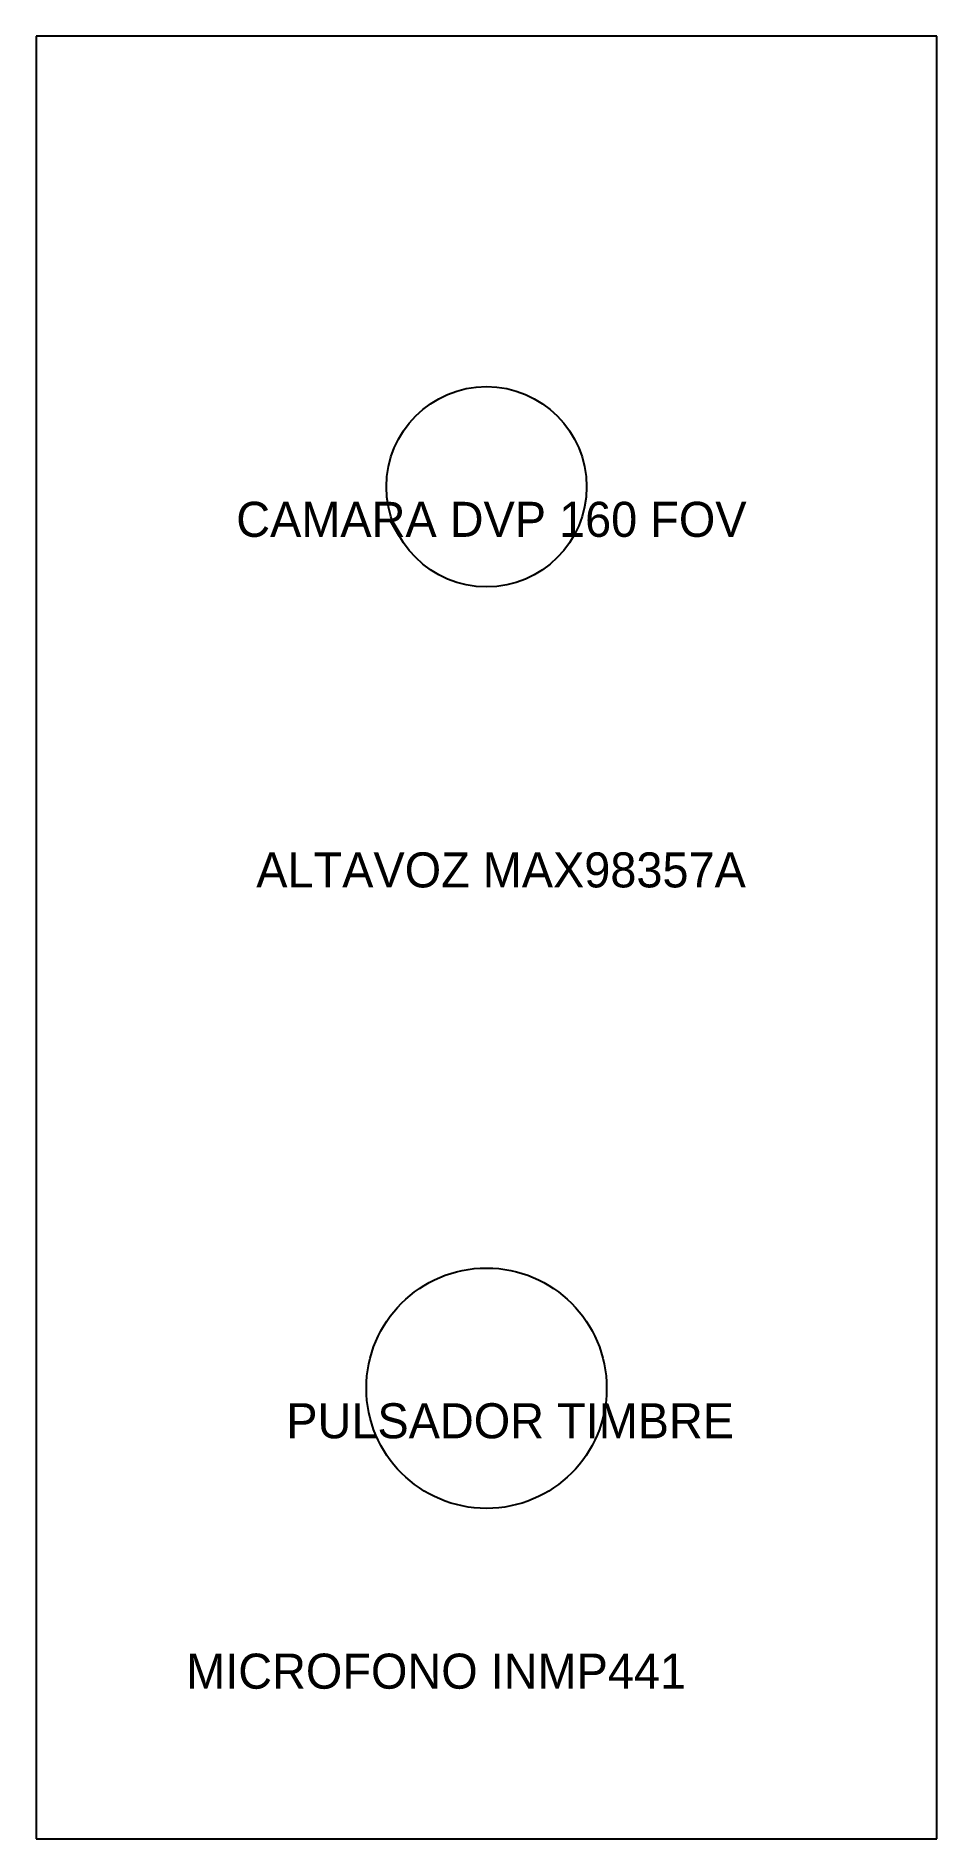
# Model space of a CAD drawing. Extents: x 0 to 90, y 0 to 180.
import ezdxf

# ---------------------------------------------------------------- set-up
doc = ezdxf.new("R2010")
doc.units = 0

msp = doc.modelspace()

# ---------------------------------------------------------------- linework, layer by layer
at = {"layer": 'FRONTAL_VIDEOPORTERO'}
for p, q in [((90, 180), (0, 180)), ((0, 180), (0, 0)), ((90, 0), (90, 180)), ((0, 0), (90, 0))]:
    msp.add_line(p, q, dxfattribs=at)
at = {"layer": 'LENTE_CAMARA'}
msp.add_circle((45, 135), 10, dxfattribs=at)
at = {"layer": 'PULSADOR_TIMBRE'}
msp.add_circle((45, 45), 12, dxfattribs=at)

# ---------------------------------------------------------------- texts
at = {"layer": 'TEXTO'}
for s, p in [('CAMARA DVP 160 FOV', (20, 130)), ('ALTAVOZ MAX98357A', (22, 95)), ('PULSADOR TIMBRE', (25, 40)), ('MICROFONO INMP441', (15, 15))]:
    msp.add_text(s, height=3.5, dxfattribs=at).set_placement(p)

doc.saveas('drawing.dxf')
